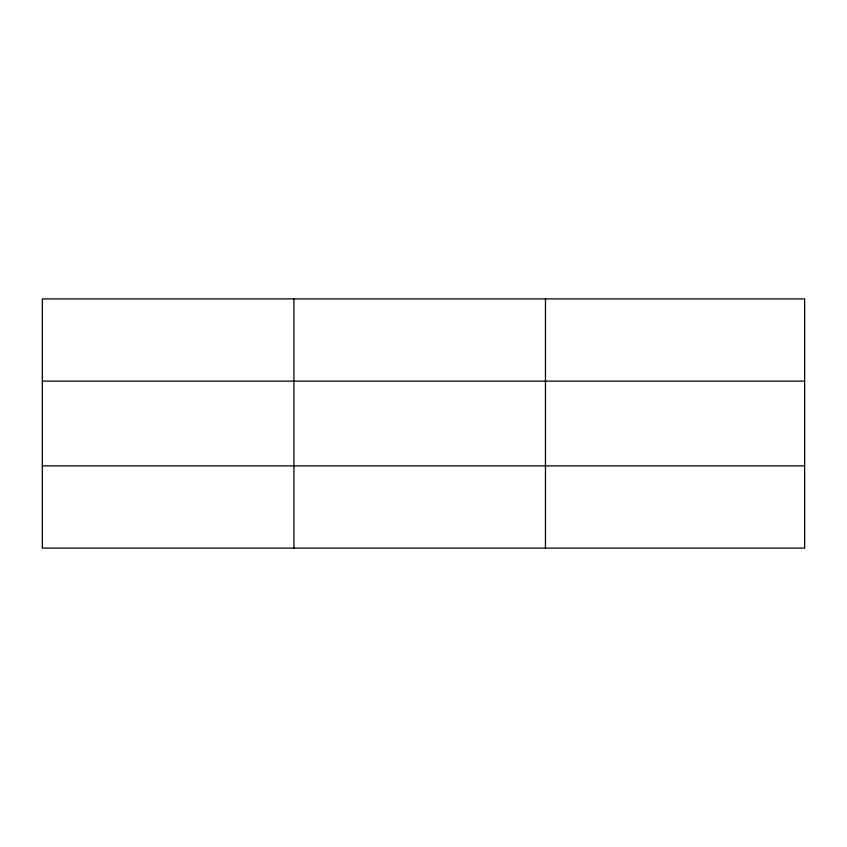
<?xml version="1.0" encoding="UTF-8"?>
<svg xmlns="http://www.w3.org/2000/svg" width="847" height="847" viewBox="0 0 847 847"><rect width="100%" height="100%" fill="white"/><g stroke="black" fill="none" stroke-linecap="round" stroke-linejoin="round"><path stroke-width="1.27" d="M293.909 298.896L293.909 548.104M545.468 298.896L545.468 548.104M804.65 381.129L804.65 298.896L42.35 298.896L42.35 548.104L804.65 548.104L804.65 381.129L42.35 381.129M42.35 465.871L804.65 465.871"/></g></svg>
